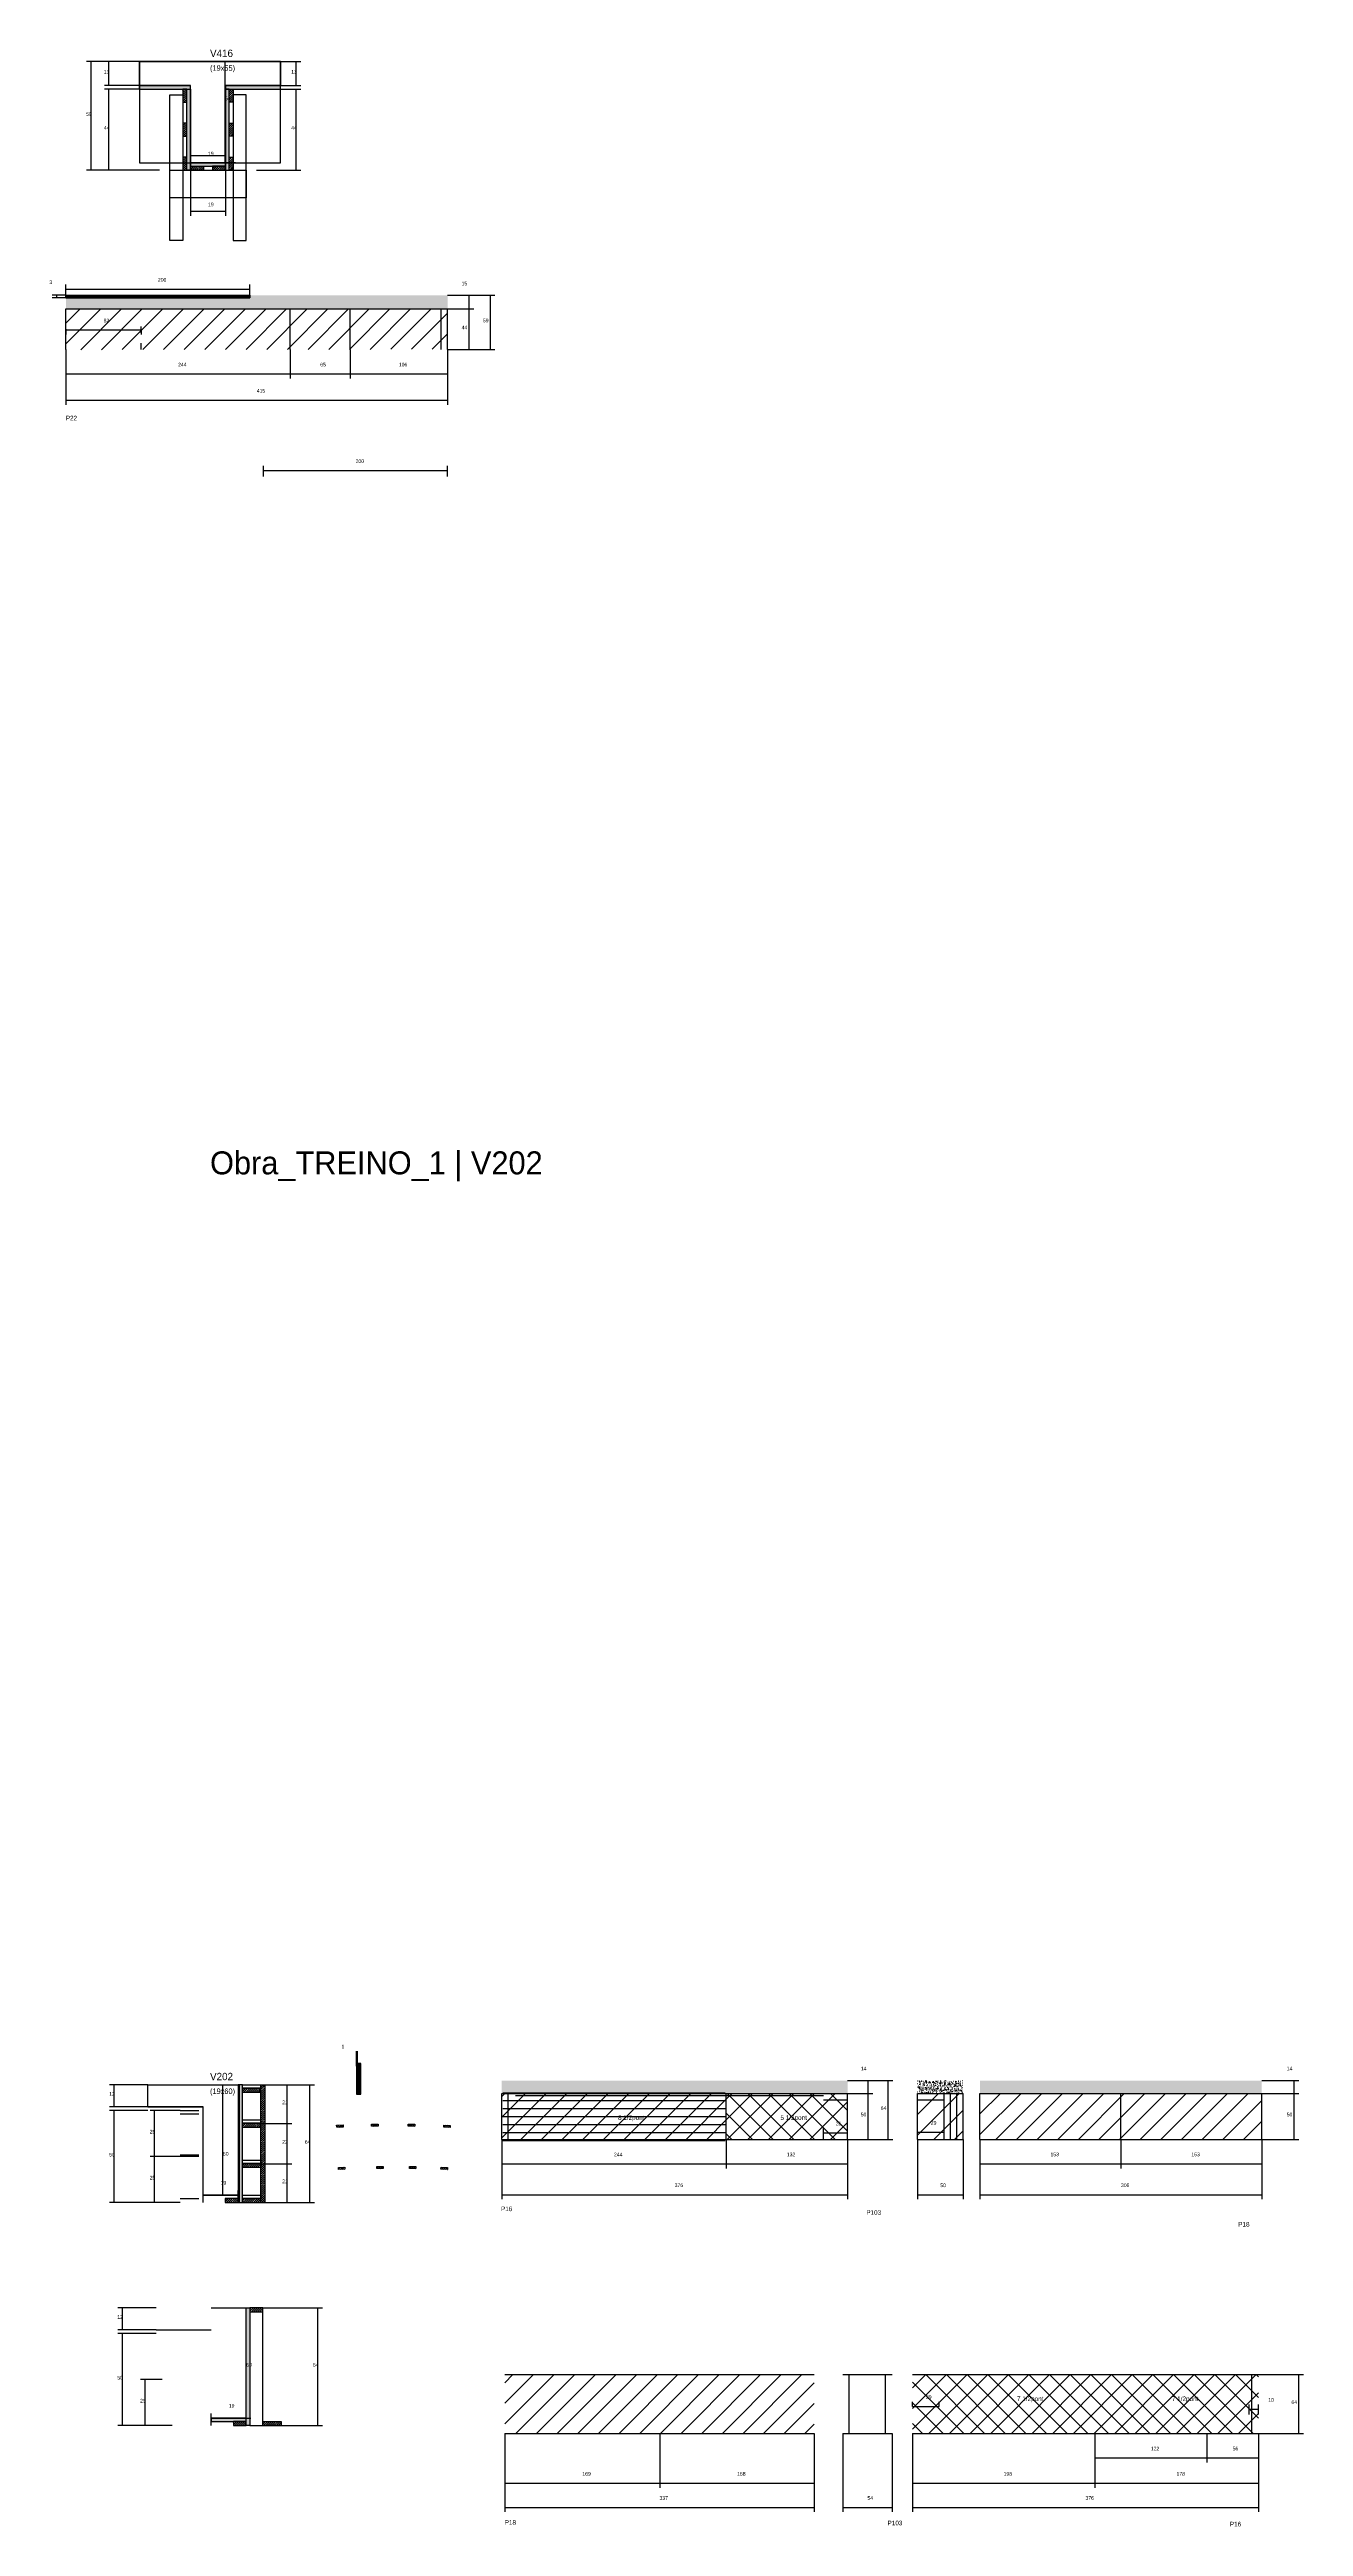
# Model space of a CAD drawing. Header units: metres. Extents: x -2848 to 22762, y -49062 to 1016.
# Drawn here: x 7826 to 9189, y -11480 to -8787 of the extents above; entities that cross this region are included whole.
import ezdxf

# ---------------------------------------------------------------- set-up
doc = ezdxf.new("R2010")
doc.units = ezdxf.units.M
for name, color, linetype in [('CONCRETO', 251, 'Continuous'), ('COTA', 4, 'Continuous'), ('Cota Seção (2x)', 4, 'Continuous'), ('Hachura', 253, 'Continuous'), ('LABEL_ID', 3, 'Continuous'), ('Madeira', 126, 'Continuous'), ('NOMENCLATURA', 7, 'Continuous'), ('Painéis', 200, 'Continuous'), ('REAPROVEITAMENTO', 251, 'Continuous'), ('SARR_2.2x7', 40, 'Continuous'), ('SARR_3.5x7', 81, 'Continuous'), ('SARR_EDITAR', 141, 'Continuous'), ('Texto Seção', 7, 'Continuous')]:
    doc.layers.add(name, color=color, linetype=linetype)

msp = doc.modelspace()

# ---------------------------------------------------------------- hatches: boundary and pattern name
at = {"layer": 'COTA'}
h = msp.add_hatch(dxfattribs=at)
h.set_pattern_fill('AR-CONC', scale=0.03)
h.paths.add_polyline_path([(8043.3, -9057), (7843.3, -9057), (7843.3, -9057), (7843.3, -9069), (7843.3, -9069), (8258.3, -9069), (8258.3, -9069), (8258.3, -9054), (8258.3, -9054), (8043.3, -9054), (8043.3, -9054), (8043.3, -9057)])
h = msp.add_hatch(dxfattribs=at)
h.set_pattern_fill('AR-CONC', scale=0.03)
h.paths.add_polyline_path([(8693.2, -10995.4), (8693.2, -11009.4), (8693.2, -11009.4), (8317.2, -11009.4), (8317.2, -11009.4), (8317.2, -10995.4), (8317.2, -10995.4), (8693.2, -10995.4)])
h = msp.add_hatch(dxfattribs=at)
h.set_pattern_fill('AR-CONC', scale=0.03)
h.paths.add_polyline_path([(8818.2, -10995.4), (8769.2, -10995.4), (8769.2, -10995.4), (8769.2, -11009.4), (8769.2, -11009.4), (8818.2, -11009.4), (8818.2, -11009.4), (8818.2, -10995.4)])
h = msp.add_hatch(dxfattribs=at)
h.set_pattern_fill('AR-CONC', scale=0.03)
h.paths.add_polyline_path([(9143.6, -11009.4), (9143.6, -10995.4), (8837.2, -10995.4), (8837.2, -11009.4)])
at = {"layer": 'Hachura'}
h = msp.add_hatch(color=8, dxfattribs=at)
h.dxf.hatch_style = 1
h.paths.add_polyline_path([(7978.8, -8830), (7978.8, -8826), (7978.8, -8826), (7923.2, -8826), (7923.2, -8826), (7923.2, -8830), (7923.2, -8830), (7978.8, -8830)])
h = msp.add_hatch(dxfattribs=at)
h.set_pattern_fill('ANSI31', scale=0.5)
h.paths.add_polyline_path([(7970.4, -8844), (7974.8, -8844), (7974.8, -8844), (7974.8, -8830), (7974.8, -8830), (7970.4, -8830), (7970.4, -8830), (7970.4, -8844)])
h = msp.add_hatch(color=8, dxfattribs=at)
h.dxf.hatch_style = 1
h.paths.add_polyline_path([(7974.8, -8830), (7978.8, -8830), (7978.8, -8830), (7978.8, -8918), (7978.8, -8918), (7974.8, -8918), (7974.8, -8918), (7974.8, -8830)])
h = msp.add_hatch(color=8, dxfattribs=at)
h.dxf.hatch_style = 1
h.paths.add_polyline_path([(8076.8, -8830), (8076.8, -8826), (8076.8, -8826), (8016.8, -8826), (8016.8, -8826), (8016.8, -8830), (8016.8, -8830), (8076.8, -8830)])
h = msp.add_hatch(color=8, dxfattribs=at)
h.dxf.hatch_style = 1
h.paths.add_polyline_path([(8020.8, -8828), (8016.8, -8828), (8016.8, -8828), (8016.8, -8918), (8016.8, -8918), (8020.8, -8918), (8020.8, -8918), (8020.8, -8828)])
h = msp.add_hatch(dxfattribs=at)
h.set_pattern_fill('ANSI31', scale=0.5)
h.paths.add_polyline_path([(8025.2, -8844), (8020.8, -8844), (8020.8, -8844), (8020.8, -8830), (8020.8, -8830), (8025.2, -8830), (8025.2, -8830), (8025.2, -8844)])
h = msp.add_hatch(dxfattribs=at)
h.set_pattern_fill('ANSI31', scale=0.5)
h.paths.add_polyline_path([(7970.4, -8881), (7974.8, -8881), (7974.8, -8881), (7974.8, -8867), (7974.8, -8867), (7970.4, -8867), (7970.4, -8867), (7970.4, -8881)])
h = msp.add_hatch(dxfattribs=at)
h.set_pattern_fill('ANSI31', scale=0.5)
h.paths.add_polyline_path([(8025.2, -8881), (8020.8, -8881), (8020.8, -8881), (8020.8, -8867), (8020.8, -8867), (8025.2, -8867), (8025.2, -8867), (8025.2, -8881)])
h = msp.add_hatch(dxfattribs=at)
h.set_pattern_fill('ANSI31', scale=0.5)
h.paths.add_polyline_path([(7970.4, -8918), (7974.8, -8918), (7974.8, -8918), (7974.8, -8904), (7974.8, -8904), (7970.4, -8904), (7970.4, -8904), (7970.4, -8918)])
h = msp.add_hatch(color=8, dxfattribs=at)
h.dxf.hatch_style = 1
h.paths.add_polyline_path([(8016.8, -8913.6), (8016.8, -8910), (8016.8, -8910), (7978.8, -8910), (7978.8, -8910), (7978.8, -8913.6), (7978.8, -8913.6), (8016.8, -8913.6)])
h = msp.add_hatch(dxfattribs=at)
h.set_pattern_fill('ANSI31', scale=0.5)
h.paths.add_polyline_path([(7978.8, -8918), (7978.8, -8913.6), (7978.8, -8913.6), (7992.8, -8913.6), (7992.8, -8913.6), (7992.8, -8918), (7992.8, -8918), (7978.8, -8918)])
h = msp.add_hatch(dxfattribs=at)
h.set_pattern_fill('ANSI31', scale=0.5)
h.paths.add_polyline_path([(8016.8, -8918), (8016.8, -8913.6), (8016.8, -8913.6), (8002.8, -8913.6), (8002.8, -8913.6), (8002.8, -8918), (8002.8, -8918), (8016.8, -8918)])
h = msp.add_hatch(dxfattribs=at)
h.set_pattern_fill('ANSI31', scale=0.5)
h.paths.add_polyline_path([(8025.2, -8918), (8020.8, -8918), (8020.8, -8918), (8020.8, -8904), (8020.8, -8904), (8025.2, -8904), (8025.2, -8904), (8025.2, -8918)])
h = msp.add_hatch(color=8, dxfattribs=at)
h.dxf.hatch_style = 1
h.paths.add_polyline_path([(8164, -10976.9), (8160.4, -10976.9), (8160.4, -10976.9), (8160.4, -11010.2), (8160.4, -11010.2), (8164, -11010.2), (8164, -11010.2), (8164, -10976.9)])
h = msp.add_hatch(color=8, dxfattribs=at)
h.dxf.hatch_style = 1
h.paths.add_polyline_path([(8035.3, -11000), (8031.7, -11000), (8031.7, -11000), (8031.7, -11128), (8031.7, -11128), (8035.3, -11128), (8035.3, -11128), (8035.3, -11000)])
h = msp.add_hatch(dxfattribs=at)
h.set_pattern_fill('ANSI31', scale=0.5)
h.paths.add_polyline_path([(8055.3, -11008), (8055.3, -11003.6), (8055.3, -11003.6), (8035.3, -11003.6), (8035.3, -11003.6), (8035.3, -11008), (8035.3, -11008), (8055.3, -11008)])
h = msp.add_hatch(dxfattribs=at)
h.set_pattern_fill('ANSI31', scale=0.5)
h.paths.add_polyline_path([(8055.3, -11000), (8059.7, -11000), (8059.7, -11000), (8059.7, -11128), (8059.7, -11128), (8055.3, -11128), (8055.3, -11128), (8055.3, -11000)])
h = msp.add_hatch(dxfattribs=at)
h.set_pattern_fill('ANSI31', scale=0.5)
h.paths.add_polyline_path([(8055.3, -11046.1), (8055.3, -11041.7), (8055.3, -11041.7), (8035.3, -11041.7), (8035.3, -11041.7), (8035.3, -11046.1), (8035.3, -11046.1), (8055.3, -11046.1)])
h = msp.add_hatch(dxfattribs=at)
h.set_pattern_fill('ANSI31', scale=0.5)
h.paths.add_polyline_path([(8175.7, -11045.1), (8175.7, -11042.9), (8175.7, -11042.9), (8182.7, -11042.8), (8182.7, -11042.8), (8182.7, -11045), (8182.7, -11045), (8175.7, -11045.1)])
h = msp.add_hatch(dxfattribs=at)
h.set_pattern_fill('ANSI31', scale=0.5)
h.paths.add_polyline_path([(8215.6, -11045), (8215.6, -11042.8), (8215.6, -11042.8), (8222.6, -11042.9), (8222.6, -11042.9), (8222.6, -11045.1), (8222.6, -11045.1), (8215.6, -11045)])
h = msp.add_hatch(dxfattribs=at)
h.set_pattern_fill('ANSI31', scale=0.5)
h.paths.add_polyline_path([(8137.7, -11046.2), (8137.6, -11044), (8137.6, -11044), (8144.6, -11043.7), (8144.6, -11043.7), (8144.6, -11045.9), (8144.6, -11045.9), (8137.7, -11046.2)])
h = msp.add_hatch(dxfattribs=at)
h.set_pattern_fill('ANSI31', scale=0.5)
h.paths.add_polyline_path([(8254.1, -11046), (8254.2, -11043.8), (8254.2, -11043.8), (8261.2, -11044.1), (8261.2, -11044.1), (8261.1, -11046.3), (8261.1, -11046.3), (8254.1, -11046)])
h = msp.add_hatch(dxfattribs=at)
h.set_pattern_fill('ANSI31', scale=0.5)
h.paths.add_polyline_path([(8035.3, -11090), (8035.3, -11085.6), (8035.3, -11085.6), (8055.3, -11085.6), (8055.3, -11085.6), (8055.3, -11090), (8055.3, -11090), (8035.3, -11090)])
h = msp.add_hatch(dxfattribs=at)
h.set_pattern_fill('ANSI31', scale=0.5)
h.paths.add_polyline_path([(8139.7, -11092.2), (8139.6, -11090), (8139.6, -11090), (8146.6, -11089.7), (8146.6, -11089.7), (8146.7, -11091.9), (8146.7, -11091.9), (8139.7, -11092.2)])
h = msp.add_hatch(dxfattribs=at)
h.set_pattern_fill('ANSI31', scale=0.5)
h.paths.add_polyline_path([(8181.4, -11091), (8181.4, -11088.8), (8181.4, -11088.8), (8188.4, -11088.7), (8188.4, -11088.7), (8188.4, -11090.9), (8188.4, -11090.9), (8181.4, -11091)])
h = msp.add_hatch(dxfattribs=at)
h.set_pattern_fill('ANSI31', scale=0.5)
h.paths.add_polyline_path([(8216.8, -11091), (8216.8, -11088.8), (8216.8, -11088.8), (8223.8, -11088.9), (8223.8, -11088.9), (8223.8, -11091.1), (8223.8, -11091.1), (8216.8, -11091)])
h = msp.add_hatch(dxfattribs=at)
h.set_pattern_fill('ANSI31', scale=0.5)
h.paths.add_polyline_path([(8251.1, -11091.9), (8251.2, -11089.7), (8251.2, -11089.7), (8258.2, -11090), (8258.2, -11090), (8258.1, -11092.2), (8258.1, -11092.2), (8251.1, -11091.9)])
h = msp.add_hatch(dxfattribs=at)
h.set_pattern_fill('ANSI31', scale=0.5)
h.paths.add_polyline_path([(8030.5, -11128), (8030.5, -11123.6), (8030.5, -11123.6), (8016.5, -11123.6), (8016.5, -11123.6), (8016.5, -11128), (8016.5, -11128), (8030.5, -11128)])
h = msp.add_hatch(dxfattribs=at)
h.set_pattern_fill('ANSI31', scale=0.5)
h.paths.add_polyline_path([(8055.3, -11128), (8055.3, -11123.6), (8055.3, -11123.6), (8035.3, -11123.6), (8035.3, -11123.6), (8035.3, -11128), (8035.3, -11128), (8055.3, -11128)])
h = msp.add_hatch(color=8, dxfattribs=at)
h.dxf.hatch_style = 1
h.paths.add_polyline_path([(8039.4, -11242.5), (8043.4, -11242.5), (8043.4, -11242.5), (8043.4, -11370.5), (8043.4, -11370.5), (8039.4, -11370.5), (8039.4, -11370.5), (8039.4, -11242.5)])
h = msp.add_hatch(dxfattribs=at)
h.set_pattern_fill('ANSI31', scale=0.5)
h.paths.add_polyline_path([(8057.4, -11246.9), (8057.4, -11242.5), (8057.4, -11242.5), (8043.4, -11242.5), (8043.4, -11242.5), (8043.4, -11246.9), (8043.4, -11246.9), (8057.4, -11246.9)])
h = msp.add_hatch(color=8, dxfattribs=at)
h.dxf.hatch_style = 1
h.paths.add_polyline_path([(8039.4, -11366.1), (8039.4, -11362.5), (8039.4, -11362.5), (8001.4, -11362.5), (8001.4, -11362.5), (8001.4, -11366.1), (8001.4, -11366.1), (8039.4, -11366.1)])
h = msp.add_hatch(dxfattribs=at)
h.set_pattern_fill('ANSI31', scale=0.5)
h.paths.add_polyline_path([(8039.4, -11370.5), (8039.4, -11366.1), (8039.4, -11366.1), (8025.4, -11366.1), (8025.4, -11366.1), (8025.4, -11370.5), (8025.4, -11370.5), (8039.4, -11370.5)])
h = msp.add_hatch(dxfattribs=at)
h.set_pattern_fill('ANSI31', scale=0.5)
h.paths.add_polyline_path([(8057.4, -11370.5), (8057.4, -11366.1), (8057.4, -11366.1), (8077.4, -11366.1), (8077.4, -11366.1), (8077.4, -11370.5), (8077.4, -11370.5), (8057.4, -11370.5)])
at = {"layer": 'REAPROVEITAMENTO'}
h = msp.add_hatch(dxfattribs=at)
h.set_pattern_fill('ANSI31', scale=5)
h.paths.add_polyline_path([(8258.3, -9112.8), (8258.3, -9068.8), (8258.3, -9068.8), (7843.3, -9069.3), (7843.3, -9069.3), (7843.3, -9113.3), (7843.3, -9113.3), (8258.3, -9112.8)])
h = msp.add_hatch(dxfattribs=at)
h.set_pattern_fill('ANSI31', scale=5)
h.paths.add_polyline_path([(8317.2, -11009.4), (8317.2, -11059.4), (8317.2, -11059.4), (8561.2, -11059.4), (8561.2, -11059.4), (8561.2, -11009.4), (8561.2, -11009.4), (8317.2, -11009.4)])
h = msp.add_hatch(dxfattribs=at)
h.set_pattern_fill('ANSI37', scale=5)
h.paths.add_polyline_path([(8561.2, -11009.4), (8561.2, -11059.4), (8561.2, -11059.4), (8693.2, -11059.4), (8693.2, -11059.4), (8693.2, -11009.4), (8693.2, -11009.4), (8561.2, -11009.4)])
h = msp.add_hatch(dxfattribs=at)
h.set_pattern_fill('ANSI31', scale=5)
h.paths.add_polyline_path([(8769.2, -11009.4), (8769.2, -11059.4), (8769.2, -11059.4), (8818.9, -11059.4), (8818.9, -11059.4), (8818.9, -11009.4), (8818.9, -11009.4), (8769.2, -11009.4)])
h = msp.add_hatch(dxfattribs=at)
h.set_pattern_fill('ANSI31', scale=5)
h.paths.add_polyline_path([(8837.2, -11009.4), (8837.2, -11059.4), (8837.2, -11059.4), (9143.6, -11059.4), (9143.6, -11059.4), (9143.6, -11009.4), (9143.6, -11009.4), (8837.2, -11009.4)])
h = msp.add_hatch(dxfattribs=at)
h.set_pattern_fill('ANSI31', scale=5)
h.paths.add_polyline_path([(8320.4, -11315.1), (8320.4, -11379.1), (8320.4, -11379.1), (8657, -11379.1), (8657, -11379.1), (8657, -11315.1), (8657, -11315.1), (8320.4, -11315.1)])
h = msp.add_hatch(dxfattribs=at)
h.set_pattern_fill('ANSI37', scale=5)
h.paths.add_polyline_path([(8763.9, -11315.1), (8763.9, -11379.1), (8763.9, -11379.1), (9139.9, -11379.1), (9139.9, -11379.1), (9139.9, -11315.1), (9139.9, -11315.1), (8763.9, -11315.1)])

# ---------------------------------------------------------------- linework, layer by layer
at = {"layer": 'CONCRETO'}
for points in [[(7923.2, -8826), (7923.2, -8800), (8076.8, -8800), (8076.8, -8826), (8016.8, -8826), (8016.8, -8910), (7978.8, -8910), (7978.8, -8826)], [(7923.2, -8910), (8076.8, -8910), (8076.8, -8800), (7923.2, -8800)], [(7992.5, -11024), (7932.5, -11024), (7932.5, -11000), (7992.5, -11000), (7992.5, -11000), (8030.5, -11000), (8030.5, -11123.6), (8030.5, -11123.6), (8030.5, -11120), (7992.5, -11120)]]:
    msp.add_lwpolyline(points, close=True, dxfattribs=at)
at = {"layer": 'COTA'}
for p, q in [((7923.2, -8800), (7865.8, -8800)), ((7870.8, -8918), (7870.8, -8800)), ((7923.2, -8800), (7885.1, -8800)), ((7890.1, -8826), (7890.1, -8800)), ((8076.8, -8800), (8098.7, -8800)), ((8093.7, -8826), (8093.7, -8800)), ((7923.2, -8826), (7885.1, -8826)), ((7923.2, -8830), (7885.1, -8830)), ((7890.1, -8918), (7890.1, -8830)), ((8076.8, -8826), (8098.7, -8826)), ((8076.8, -8830), (8098.7, -8830)), ((8093.7, -8918), (8093.7, -8830)), ((7945.2, -8918), (7865.8, -8918)), ((7945.2, -8918), (7885.1, -8918)), ((7978.8, -8918), (7978.8, -8967.8)), ((8016.8, -8918), (8016.8, -8967.8)), ((8050.4, -8918), (8098.7, -8918)), ((7978.8, -8962.8), (8016.8, -8962.8)), ((7843.3, -9054), (7843.3, -9042.4)), ((7843.3, -9047.4), (8043.3, -9047.4)), ((8043.3, -9054), (8043.3, -9042.4)), ((7843.3, -9054), (7828.5, -9054)), ((7843.3, -9057), (7828.5, -9057)), ((7833.5, -9057), (7833.5, -9054)), ((8258.3, -9054), (8286.7, -9054)), ((8258.3, -9054), (8309.8, -9054)), ((8258.3, -9069), (8286.7, -9069)), ((8258.3, -9069), (8286.7, -9069)), ((8281.7, -9069), (8281.7, -9054)), ((8281.7, -9113), (8281.7, -9069)), ((8304.8, -9113), (8304.8, -9054)), ((7843.3, -9091), (7843.3, -9096.7)), ((7843.3, -9091.7), (7925.3, -9091.7)), ((7925.3, -9091), (7925.3, -9096.7)), ((7843.3, -9113), (7843.3, -9144.6)), ((7843.3, -9113), (7843.3, -9173.1)), ((8087.3, -9113), (8087.3, -9144.6)), ((8087.3, -9113), (8087.3, -9144.6)), ((8152.3, -9113), (8152.3, -9144.6)), ((8152.3, -9113), (8152.3, -9144.6)), ((8258.3, -9113), (8258.3, -9144.6)), ((8258.3, -9113), (8258.3, -9173.1)), ((8258.3, -9113), (8286.7, -9113)), ((8258.3, -9113), (8309.8, -9113)), ((7843.3, -9139.6), (8087.3, -9139.6)), ((8087.3, -9139.6), (8152.3, -9139.6)), ((8152.3, -9139.6), (8258.3, -9139.6)), ((7843.3, -9168.1), (8258.3, -9168.1)), ((8058.3, -9251.3), (8058.3, -9239.7)), ((8058.3, -9244.7), (8258.3, -9244.7)), ((8258.3, -9251.3), (8258.3, -9239.7)), ((8159.2, -10979.7), (8159.2, -10963.4)), ((8159.2, -10968.4), (8160.4, -10968.4)), ((8160.4, -10979.7), (8160.4, -10963.4)), ((7932.5, -11000), (7890.8, -11000)), ((7895.8, -11024), (7895.8, -11000)), ((8048.5, -11000), (8113.5, -11000)), ((8055.3, -11000), (8089, -11000)), ((8084, -11042.1), (8084, -11000)), ((8108.5, -11128), (8108.5, -11000)), ((8693.2, -10995.4), (8720.6, -10995.4)), ((8693.2, -10995.4), (8742.3, -10995.4)), ((8693.2, -11009.4), (8720.6, -11009.4)), ((8693.2, -11009.4), (8720.6, -11009.4)), ((8715.6, -11009.4), (8715.6, -10995.4)), ((8715.6, -11059.4), (8715.6, -11009.4)), ((8737.3, -11059.4), (8737.3, -10995.4)), ((9143.6, -10995.4), (9183.8, -10995.4)), ((9143.6, -11009.4), (9183.8, -11009.4)), ((9143.6, -11009.4), (9183.8, -11009.4)), ((9178.8, -11009.4), (9178.8, -10995.4)), ((9178.8, -11059.4), (9178.8, -11009.4)), ((7932.5, -11024), (7890.8, -11024)), ((7932.5, -11028), (7890.8, -11028)), ((7895.8, -11128), (7895.8, -11028)), ((7967.7, -11028), (7934.8, -11028)), ((7939.8, -11078), (7939.8, -11028)), ((8055.3, -11042.1), (8089, -11042.1)), ((8055.3, -11042.1), (8089, -11042.1)), ((8084, -11086), (8084, -11042.1)), ((8317.2, -11059.4), (8317.2, -11090.9)), ((8317.2, -11059.4), (8317.2, -11124.5)), ((8561.2, -11059.4), (8561.2, -11090.9)), ((8561.2, -11059.4), (8561.2, -11090.9)), ((8693.2, -11059.4), (8693.2, -11090.9)), ((8693.2, -11059.4), (8693.2, -11124.5)), ((8693.2, -11059.4), (8720.6, -11059.4)), ((8693.2, -11059.4), (8742.3, -11059.4)), ((8769.2, -11059.4), (8769.2, -11124.5)), ((8818.9, -11059.4), (8818.9, -11124.5)), ((8837.2, -11059.4), (8837.2, -11090.9)), ((8837.2, -11059.4), (8837.2, -11124.5)), ((8990.4, -11059.4), (8990.4, -11090.9)), ((8990.4, -11059.4), (8990.4, -11090.9)), ((9143.6, -11059.4), (9143.6, -11090.9)), ((9143.6, -11059.4), (9183.8, -11059.4)), ((9143.6, -11059.4), (9143.6, -11124.5)), ((7967.7, -11078), (7934.8, -11078)), ((7967.7, -11078), (7934.8, -11078)), ((7939.8, -11128), (7939.8, -11078)), ((8055.3, -11086), (8089, -11086)), ((8055.3, -11086), (8089, -11086)), ((8084, -11128), (8084, -11086)), ((8317.2, -11085.9), (8561.2, -11085.9)), ((8561.2, -11085.9), (8693.2, -11085.9)), ((8837.2, -11085.9), (8990.4, -11085.9)), ((8990.4, -11085.9), (9143.6, -11085.9)), ((8317.2, -11119.5), (8693.2, -11119.5)), ((8769.2, -11119.5), (8818.9, -11119.5)), ((8837.2, -11119.5), (9143.6, -11119.5)), ((7943.3, -11128), (7890.8, -11128)), ((7967.7, -11128), (7934.8, -11128)), ((8048.5, -11128), (8113.5, -11128)), ((8055.3, -11128), (8089, -11128)), ((7941.4, -11242.5), (7899.7, -11242.5)), ((7904.7, -11266.5), (7904.7, -11242.5)), ((8057.4, -11242.5), (8122.4, -11242.5)), ((8117.4, -11370.5), (8117.4, -11242.5)), ((7941.4, -11266.5), (7899.7, -11266.5)), ((7941.4, -11270.5), (7899.7, -11270.5)), ((7904.7, -11370.5), (7904.7, -11270.5)), ((7948.1, -11320.5), (7924.5, -11320.5)), ((7929.5, -11370.5), (7929.5, -11320.5)), ((9139.9, -11315.1), (9188.9, -11315.1)), ((9183.9, -11379.1), (9183.9, -11315.1)), ((7959, -11370.5), (7899.7, -11370.5)), ((7948.1, -11370.5), (7924.5, -11370.5)), ((8057.4, -11370.5), (8122.4, -11370.5)), ((8320.4, -11379.1), (8320.4, -11438.2)), ((8320.4, -11379.1), (8320.4, -11464.5)), ((8489.2, -11379.1), (8489.2, -11438.2)), ((8489.2, -11379.1), (8489.2, -11438.2)), ((8657, -11379.1), (8657, -11438.2)), ((8657, -11379.1), (8657, -11464.5)), ((8688, -11379.1), (8688, -11464.5)), ((8741.6, -11379.1), (8741.6, -11464.5)), ((8763.9, -11379.1), (8763.9, -11438.2)), ((8763.9, -11379.1), (8763.9, -11464.5)), ((8961.9, -11379.1), (8961.9, -11438.2)), ((8961.9, -11379.1), (8961.9, -11410.7)), ((8961.9, -11379.1), (8961.9, -11438.2)), ((9083.9, -11379.1), (9083.9, -11410.7)), ((9083.9, -11379.1), (9083.9, -11410.7)), ((9139.9, -11379.1), (9139.9, -11410.7)), ((9139.9, -11379.1), (9139.9, -11438.2)), ((9139.9, -11379.1), (9139.9, -11464.5)), ((9139.9, -11379.1), (9188.9, -11379.1)), ((8961.9, -11405.7), (9083.9, -11405.7)), ((9083.9, -11405.7), (9139.9, -11405.7)), ((8320.4, -11433.2), (8489.2, -11433.2)), ((8489.2, -11433.2), (8657, -11433.2)), ((8763.9, -11433.2), (8961.9, -11433.2)), ((8961.9, -11433.2), (9139.9, -11433.2)), ((8320.4, -11459.5), (8657, -11459.5)), ((8688, -11459.5), (8741.6, -11459.5)), ((8763.9, -11459.5), (9139.9, -11459.5))]:
    msp.add_line(p, q, dxfattribs=at)
at = {"layer": 'Cota Seção (2x)'}
for p, q in [((8027.8, -8800), (8011.3, -8800)), ((8016.3, -8910), (8016.3, -8800)), ((7978.8, -8918), (7978.8, -8897)), ((7978.8, -8902), (8016.8, -8902)), ((8027.8, -8910), (8011.3, -8910)), ((8016.8, -8918), (8016.8, -8897)), ((7992.5, -11000), (8019, -11000)), ((8014, -11120), (8014, -11000)), ((8667.2, -11059.4), (8667.2, -11047.3)), ((8667.2, -11052.3), (8693.2, -11052.3)), ((8693.2, -11059.4), (8693.2, -11047.3)), ((8769.2, -11059.4), (8769.2, -11046.4)), ((8769.2, -11051.4), (8798.2, -11051.4)), ((8798.2, -11059.4), (8798.2, -11046.4)), ((7992.5, -11128), (7992.5, -11115)), ((7992.5, -11120), (8019, -11120)), ((7992.5, -11120), (8030.5, -11120)), ((8030.5, -11128), (8030.5, -11115)), ((8001.4, -11242.5), (8044.4, -11242.5)), ((8039.4, -11362.5), (8039.4, -11242.5)), ((8001.4, -11370.5), (8001.4, -11357.5)), ((8001.4, -11362.5), (8044.4, -11362.5)), ((8001.4, -11362.5), (8039.4, -11362.5)), ((8039.4, -11370.5), (8039.4, -11357.5)), ((8763.9, -11349.7), (8763.9, -11344.7)), ((8763.9, -11349.7), (8792.9, -11349.7)), ((8792.9, -11349.7), (8792.9, -11344.7)), ((9129.9, -11358.7), (9129.9, -11347.8)), ((9129.9, -11352.8), (9139.9, -11352.8)), ((9139.9, -11358.7), (9139.9, -11347.8))]:
    msp.add_line(p, q, dxfattribs=at)
at = {"layer": 'Madeira'}
for points in [[(7970.4, -8844), (7974.8, -8844), (7974.8, -8830), (7970.4, -8830)], [(8025.2, -8844), (8020.8, -8844), (8020.8, -8830), (8025.2, -8830)], [(7970.4, -8881), (7974.8, -8881), (7974.8, -8867), (7970.4, -8867)], [(8025.2, -8881), (8020.8, -8881), (8020.8, -8867), (8025.2, -8867)], [(7970.4, -8918), (7974.8, -8918), (7974.8, -8904), (7970.4, -8904)], [(7978.8, -8918), (7978.8, -8913.6), (7992.8, -8913.6), (7992.8, -8918)], [(8016.8, -8918), (8016.8, -8913.6), (8002.8, -8913.6), (8002.8, -8918)], [(8025.2, -8918), (8020.8, -8918), (8020.8, -8904), (8025.2, -8904)], [(8055.3, -11008), (8055.3, -11003.6), (8035.3, -11003.6), (8035.3, -11008)], [(8055.3, -11000), (8059.7, -11000), (8059.7, -11128), (8055.3, -11128)], [(8055.3, -11046.1), (8055.3, -11041.7), (8035.3, -11041.7), (8035.3, -11046.1)], [(8175.7, -11045.1), (8175.7, -11042.9), (8182.7, -11042.8), (8182.7, -11045)], [(8215.6, -11045), (8215.6, -11042.8), (8222.6, -11042.9), (8222.6, -11045.1)], [(8137.7, -11046.2), (8137.6, -11044), (8144.6, -11043.7), (8144.6, -11045.9)], [(8254.1, -11046), (8254.2, -11043.8), (8261.2, -11044.1), (8261.1, -11046.3)], [(8035.3, -11090), (8035.3, -11085.6), (8055.3, -11085.6), (8055.3, -11090)], [(8139.7, -11092.2), (8139.6, -11090), (8146.6, -11089.7), (8146.7, -11091.9)], [(8181.4, -11091), (8181.4, -11088.8), (8188.4, -11088.7), (8188.4, -11090.9)], [(8216.8, -11091), (8216.8, -11088.8), (8223.8, -11088.9), (8223.8, -11091.1)], [(8251.1, -11091.9), (8251.2, -11089.7), (8258.2, -11090), (8258.1, -11092.2)], [(8030.5, -11128), (8030.5, -11123.6), (8016.5, -11123.6), (8016.5, -11128)], [(8055.3, -11128), (8055.3, -11123.6), (8035.3, -11123.6), (8035.3, -11128)], [(8057.4, -11246.9), (8057.4, -11242.5), (8043.4, -11242.5), (8043.4, -11246.9)], [(8057.4, -11242.5), (8043.4, -11242.5), (8043.4, -11370.5), (8057.4, -11370.5)], [(8039.4, -11370.5), (8039.4, -11366.1), (8025.4, -11366.1), (8025.4, -11370.5)], [(8057.4, -11370.5), (8057.4, -11366.1), (8077.4, -11366.1), (8077.4, -11370.5)]]:
    msp.add_lwpolyline(points, close=True, dxfattribs=at)
at = {"layer": 'Painéis'}
for p, q in [((7923.2, -8826), (7978.8, -8826)), ((7923.2, -8830), (7923.2, -8826)), ((7978.8, -8830), (7978.8, -8826)), ((7978.8, -8918), (7978.8, -8830)), ((8016.8, -8826), (8076.8, -8826)), ((8016.8, -8830), (8016.8, -8826)), ((8016.8, -8918), (8016.8, -8830)), ((8076.8, -8830), (8076.8, -8826)), ((7978.8, -8910), (8016.8, -8910)), ((7978.8, -8913.6), (7978.8, -8910)), ((8016.8, -8913.6), (8016.8, -8910)), ((7843.3, -9054), (8043.3, -9054)), ((7843.3, -9057), (8043.3, -9057)), ((7843.3, -9069), (8258.3, -9069)), ((7843.3, -9113), (7843.3, -9069)), ((8087.3, -9113), (8087.3, -9069)), ((8152.3, -9113), (8152.3, -9069)), ((8258.3, -9113), (8258.3, -9069)), ((8035.3, -11000), (8055.3, -11000)), ((8035.3, -11003.6), (8055.3, -11003.6)), ((8317.2, -11009.4), (8693.2, -11009.4)), ((8317.2, -11059.4), (8317.2, -11009.4)), ((8561.2, -11059.4), (8561.2, -11009.4)), ((8693.2, -11059.4), (8693.2, -11009.4)), ((8769.2, -11009.4), (8818.9, -11009.4)), ((8769.2, -11059.4), (8769.2, -11009.4)), ((8818.9, -11059.4), (8818.9, -11009.4)), ((8837.2, -11009.4), (9143.6, -11009.4)), ((8837.2, -11059.4), (8837.2, -11009.4)), ((8990.4, -11059.4), (8990.4, -11009.4)), ((9143.6, -11059.4), (9143.6, -11009.4)), ((7932.5, -11024), (7992.5, -11024)), ((7967.7, -11028), (7987.7, -11028)), ((7967.7, -11031.6), (7987.7, -11031.6)), ((8035.3, -11038.1), (8055.3, -11038.1)), ((8035.3, -11041.7), (8055.3, -11041.7)), ((8317.2, -11059.4), (8693.2, -11059.4)), ((8769.2, -11059.4), (8818.9, -11059.4)), ((8837.2, -11059.4), (9143.6, -11059.4)), ((7967.7, -11076), (7987.7, -11076)), ((7967.7, -11077.6), (7987.7, -11077.6)), ((7967.7, -11123.6), (7987.7, -11123.6)), ((8035.3, -11123.6), (8055.3, -11123.6)), ((7941.4, -11266.5), (8001.4, -11266.5)), ((8320.4, -11315.1), (8657, -11315.1)), ((8688, -11315.1), (8741.6, -11315.1)), ((8763.9, -11315.1), (9139.9, -11315.1)), ((8001.4, -11362.5), (8039.4, -11362.5)), ((8320.4, -11379.1), (8657, -11379.1)), ((8688, -11379.1), (8741.6, -11379.1)), ((8763.9, -11379.1), (9139.9, -11379.1))]:
    msp.add_line(p, q, dxfattribs=at)
for points in [[(7978.8, -8830), (7978.8, -8826), (7923.2, -8826), (7923.2, -8830)], [(7974.8, -8830), (7978.8, -8830), (7978.8, -8918), (7974.8, -8918)], [(8076.8, -8830), (8076.8, -8826), (8016.8, -8826), (8016.8, -8830)], [(8020.8, -8830), (8016.8, -8830), (8016.8, -8918), (8020.8, -8918)], [(8016.8, -8913.6), (8016.8, -8910), (7978.8, -8910), (7978.8, -8913.6)], [(7843.3, -9054), (8043.3, -9054), (8043.3, -9057), (7843.3, -9057)], [(8160.4, -10976.9), (8159.2, -10976.9), (8159.2, -11010.2), (8160.4, -11010.2)], [(8164, -10976.9), (8160.4, -10976.9), (8160.4, -11010.2), (8164, -11010.2)], [(8031.7, -11000), (8030.5, -11000), (8030.5, -11128), (8031.7, -11128)], [(8035.3, -11000), (8031.7, -11000), (8031.7, -11128), (8035.3, -11128)], [(8055.3, -11003.6), (8035.3, -11003.6), (8035.3, -11000), (8055.3, -11000)], [(8055.3, -11041.7), (8035.3, -11041.7), (8035.3, -11038.1), (8055.3, -11038.1)], [(8055.3, -11085.6), (8035.3, -11085.6), (8035.3, -11082), (8055.3, -11082)], [(8055.3, -11123.6), (8035.3, -11123.6), (8035.3, -11120), (8055.3, -11120)], [(8039.4, -11242.5), (8043.4, -11242.5), (8043.4, -11370.5), (8039.4, -11370.5)], [(8039.4, -11366.1), (8039.4, -11362.5), (8001.4, -11362.5), (8001.4, -11366.1)]]:
    msp.add_lwpolyline(points, close=True, dxfattribs=at)
at = {"layer": 'SARR_2.2x7'}
for p, q in [((8251.3, -9113), (8251.3, -9069)), ((7925.3, -9095), (7925.3, -9088)), ((7925.3, -9113), (7925.3, -9106)), ((8318.2, -11008.6), (8560, -11008.6)), ((8324.2, -11059.4), (8324.2, -11009.4)), ((8332.2, -11011.6), (8561.2, -11011.6)), ((8561.2, -11011.6), (8667.2, -11011.6)), ((8798.2, -11059.4), (8798.2, -11009.4)), ((8805.2, -11059.4), (8805.2, -11009.4)), ((8811.9, -11059.4), (8811.9, -11009.4)), ((8318.2, -11017.2), (8560, -11017.2)), ((8318.2, -11025.9), (8560, -11025.9)), ((8318.2, -11034.5), (8560, -11034.5)), ((8667.2, -11016.4), (8693.2, -11016.4)), ((8769.2, -11016.4), (8798.2, -11016.4)), ((8318.2, -11043.1), (8560, -11043.1)), ((8318.2, -11051.7), (8560, -11051.7)), ((8318.2, -11060.4), (8560, -11060.4)), ((8695, -11379.1), (8695, -11315.1)), ((8734.6, -11379.1), (8734.6, -11315.1)), ((9132.9, -11379.1), (9132.9, -11315.1))]:
    msp.add_line(p, q, dxfattribs=at)
at = {"layer": 'SARR_3.5x7'}
for points in [[(7956.4, -8836), (7970.4, -8836), (7970.4, -8994.5), (7956.4, -8994.5)], [(8039.2, -8836), (8025.2, -8836), (8025.2, -8994.5), (8039.2, -8994.5)], [(7956.4, -8918), (8039.2, -8918), (8039.2, -8948.1), (7956.4, -8948.1)]]:
    msp.add_lwpolyline(points, close=True, dxfattribs=at)
at = {"layer": 'SARR_EDITAR'}
msp.add_line((7843.3, -9055.5), (8043.3, -9055.5), dxfattribs=at)

# ---------------------------------------------------------------- texts
at = {"layer": 'COTA'}
for s, p in [('13', (7884.6, -8813)), ('13', (8088.2, -8813)), ('59', (7865.3, -8859)), ('44', (7884.6, -8874)), ('44', (8088.2, -8874)), ('19', (7997.8, -8957.3)), ('3', (7825.3, -9041.9)), ('200', (7943.3, -9039.3)), ('15', (8273.5, -9043.4)), ('82', (7884.3, -9083.6)), ('44', (8273.6, -9091)), ('59', (8296.7, -9083.5)), ('244', (7965.3, -9131.5)), ('65', (8119.8, -9131.5)), ('106', (8205.3, -9131.5)), ('415', (8050.8, -9160)), ('200', (8158.3, -9236.6)), ('1', (8143, -10960.4)), ('14', (8707.6, -10984.3)), ('14', (9170.7, -10984.3)), ('12', (7890.3, -11012)), ('21', (8078.5, -11021.1)), ('50', (8707.5, -11034.4)), ('64', (8729.2, -11027.4)), ('50', (9170.7, -11034.4)), ('25', (7934.3, -11053)), ('22', (8078.5, -11064.1)), ('64', (8103, -11064)), ('50', (7890.3, -11078)), ('244', (8439.2, -11077.8)), ('132', (8627.2, -11077.7)), ('153', (8913.8, -11077.7)), ('153', (9067, -11077.7)), ('25', (7934.3, -11103)), ('21', (8078.5, -11107)), ('376', (8505.2, -11111.2)), ('50', (8794, -11111.3)), ('306', (8990.4, -11111.2)), ('12', (7899.2, -11254.5)), ('64', (8111.9, -11306.5)), ('50', (7899.2, -11320.5)), ('25', (7924, -11345.5)), ('64', (9175.8, -11347.1)), ('122', (9022.9, -11397.6)), ('56', (9111.9, -11397.6)), ('169', (8404.8, -11425)), ('168', (8573.1, -11425)), ('198', (8862.9, -11425.1)), ('178', (9050.9, -11425.1)), ('337', (8488.7, -11451.3)), ('54', (8714.8, -11451.3)), ('376', (8951.9, -11451.3))]:
    msp.add_text(s, height=4, dxfattribs=at).set_placement(p)
at = {"layer": 'Cota Seção (2x)'}
for s, p in [('55', (8016.3, -8842)), ('19', (7997.8, -8902)), ('26', (8680.2, -11044.2)), ('29', (8783.7, -11043.4)), ('60', (8014, -11077)), ('19', (8011.5, -11108.5)), ('60', (8039.4, -11306.5)), ('29', (8778.4, -11341.6)), ('19', (8020.4, -11351)), ('10', (9150.6, -11344.7))]:
    msp.add_text(s, height=4, dxfattribs=at).set_placement(p)
at = {"layer": 'LABEL_ID'}
msp.add_text('Obra_TREINO_1 | V202', height=25, dxfattribs=at).set_placement((8000, -10010))
at = {"layer": 'NOMENCLATURA'}
for s, p in [('P22', (7843.2, -9190.1)), ('8 1/2pont', (8443.6, -11038.2)), ('5 1/2pont', (8620.2, -11038.2)), ('P16', (8316.4, -11137.4)), ('P103', (8713.6, -11141.4)), ('P18', (9118, -11154.2)), ('7 1/2pont', (8877.4, -11343.9)), ('7 1/2pont', (9045.9, -11343.9)), ('P18', (8320.4, -11478.4)), ('P103', (8736.7, -11479)), ('P16', (9108.9, -11480.2))]:
    msp.add_text(s, height=5, dxfattribs=at).set_placement(p)
at = {"layer": 'Texto Seção'}
for s, height, p in [('V416', 8, (8000, -8795)), ('(19x55)', 6, (8000, -8810)), ('V202', 8, (8000, -10995)), ('(19x60)', 6, (8000, -11010))]:
    msp.add_text(s, height=height, dxfattribs=at).set_placement(p)

doc.saveas('drawing.dxf')
